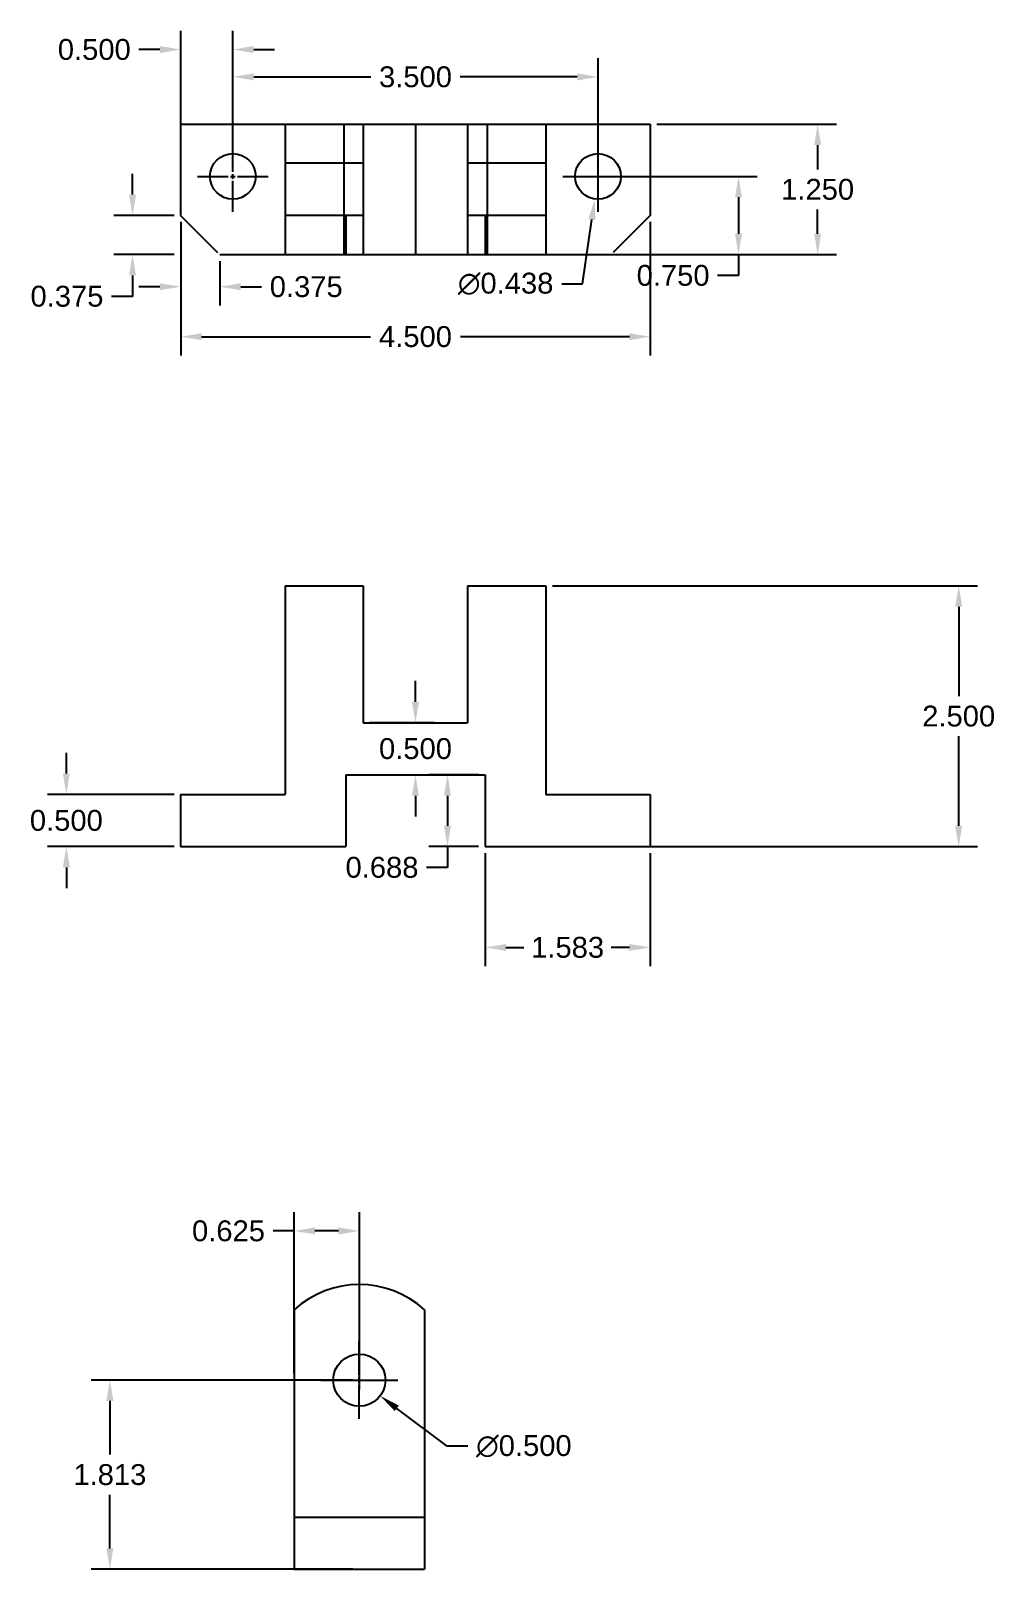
# Model space of a CAD drawing. Header units: metres. Extents: x 48.5 to 126.7, y 6.2 to 20.9.
# Drawn here: x 48.47 to 57.7, y 6.17 to 20.92 of the extents above.
import ezdxf

# ---------------------------------------------------------------- set-up
doc = ezdxf.new("R2010")
doc.units = ezdxf.units.M
doc.header["$MEASUREMENT"] = 0
for name, pattern in [('CENTER', [2, 1.25, -0.25, 0.25, -0.25]), ('CENTER2', [1.125, 0.75, -0.125, 0.125, -0.125]), ('DASHED', [0.75, 0.5, -0.25])]:
    doc.linetypes.add(name, pattern=pattern)
doc.layers.get('0').update_dxf_attribs({"linetype": 'DASHED'})
doc.layers.add('Layer1', color=7, linetype='DASHED')
doc.styles.get("Standard").update_dxf_attribs({"font": 'arial.ttf'})
doc.dimstyles.get("Standard").update_dxf_attribs({"dimtxt": 0.2, "dimasz": 0.2, "dimexe": 0.18, "dimexo": 0.0625, "dimgap": 0.09, "dimtad": 0, "dimtih": 1, "dimtoh": 1, "dimdec": 3, "dimzin": 0, "dimdsep": 46, "dimtxsty": 'Standard', "dimcen": 0.09, "dimadec": 0, "dimazin": 0, "dimtfac": 1, "dimtdec": 3, "dimtofl": 0, "dimtmove": 0, "dimatfit": 3, "dimfxl": 1, "dimtolj": 1, "dimtzin": 0, "dimarcsym": 0})

# ---------------------------------------------------------------- blocks, each defined once
blk = doc.blocks.new('*D3')
at = {"layer": 'Defpoints', "color": 0, "linetype": 'ByBlock', "transparency": 16777216}
for p in [(53.904, 19.519), (53.904, 18.769), (55.25, 18.769)]:
    blk.add_point(p, dxfattribs=at)
at = {"layer": 'Layer1', "color": 0, "linetype": 'ByBlock', "lineweight": -2, "transparency": 16777216}
for p, q in [((53.966, 19.519), (55.43, 19.519)), ((55.25, 19.319), (55.25, 18.969)), ((53.966, 18.769), (55.43, 18.769)), ((55.25, 18.769), (55.25, 18.569)), ((55.25, 18.569), (55.05, 18.569))]:
    blk.add_line(p, q, dxfattribs=at)
at = {"layer": 'Layer1', "color": 0, "linetype": 'ByBlock', "transparency": 16777216}
for points in [[(55.216, 19.319), (55.283, 19.319), (55.25, 19.519)], [(55.216, 18.969), (55.283, 18.969), (55.25, 18.769)]]:
    blk.add_solid(points, dxfattribs=at)
at = {"layer": 'Layer1', "color": 0, "linetype": 'ByBlock', "transparency": 16777216, "insert": (54.623, 18.569), "char_height": 0.2, "attachment_point": 5}
blk.add_mtext('\\A1;0.750', dxfattribs=at)
blk = doc.blocks.new('*U4')
at = {"layer": 'Layer1', "color": 0, "linetype": 'CENTER2', "transparency": 16777216}
for p, q in [((0, 0.0438), (0, 0.339)), ((-0.339, 0), (-0.0438, 0)), ((0.0438, 0), (0.339, 0)), ((0, -0.339), (0, -0.0438))]:
    blk.add_line(p, q, dxfattribs=at)
at = {"layer": 'Layer1', "color": 0, "linetype": 'Continuous', "transparency": 16777216}
for p, q in [((-0.0219, 0), (0.0219, 0)), ((0, -0.0219), (0, 0.0219))]:
    blk.add_line(p, q, dxfattribs=at)
blk = doc.blocks.new('*U5')
at = {"layer": 'Layer1', "color": 0, "linetype": 'CENTER2', "transparency": 16777216}
for p, q in [((0, 0.0438), (0, 0.339)), ((-0.339, 0), (-0.0438, 0)), ((0.0438, 0), (0.339, 0)), ((0, -0.339), (0, -0.0438))]:
    blk.add_line(p, q, dxfattribs=at)
at = {"layer": 'Layer1', "color": 0, "linetype": 'Continuous', "transparency": 16777216}
for p, q in [((-0.0219, 0), (0.0219, 0)), ((0, -0.0219), (0, 0.0219))]:
    blk.add_line(p, q, dxfattribs=at)
blk = doc.blocks.new('*D6')
at = {"layer": 'Defpoints', "color": 0, "linetype": 'ByBlock', "transparency": 16777216}
for p in [(54.404, 20.019), (54.404, 18.769), (56.008, 18.769)]:
    blk.add_point(p, dxfattribs=at)
at = {"layer": 'Layer1', "color": 0, "linetype": 'ByBlock', "lineweight": -2, "transparency": 16777216}
for p, q in [((54.466, 20.019), (56.188, 20.019)), ((56.008, 19.819), (56.008, 19.586)), ((56.008, 18.969), (56.008, 19.202)), ((54.466, 18.769), (56.188, 18.769))]:
    blk.add_line(p, q, dxfattribs=at)
at = {"layer": 'Layer1', "color": 0, "linetype": 'ByBlock', "transparency": 16777216}
for points in [[(55.975, 19.819), (56.042, 19.819), (56.008, 20.019)], [(55.975, 18.969), (56.042, 18.969), (56.008, 18.769)]]:
    blk.add_solid(points, dxfattribs=at)
at = {"layer": 'Layer1', "color": 0, "linetype": 'ByBlock', "transparency": 16777216, "insert": (56.008, 19.394), "char_height": 0.2, "attachment_point": 5}
blk.add_mtext('\\A1;1.250', dxfattribs=at)
blk = doc.blocks.new('*D7')
at = {"layer": 'Defpoints', "color": 0, "linetype": 'ByBlock', "transparency": 16777216}
for p in [(49.904, 19.144), (54.404, 19.144), (54.404, 17.982)]:
    blk.add_point(p, dxfattribs=at)
at = {"layer": 'Layer1', "color": 0, "linetype": 'ByBlock', "lineweight": -2, "transparency": 16777216}
for p, q in [((49.904, 19.082), (49.904, 17.802)), ((54.404, 19.082), (54.404, 17.802)), ((50.104, 17.982), (51.722, 17.982)), ((54.204, 17.982), (52.585, 17.982))]:
    blk.add_line(p, q, dxfattribs=at)
at = {"layer": 'Layer1', "color": 0, "linetype": 'ByBlock', "transparency": 16777216}
for points in [[(50.104, 18.015), (50.104, 17.949), (49.904, 17.982)], [(54.204, 18.015), (54.204, 17.949), (54.404, 17.982)]]:
    blk.add_solid(points, dxfattribs=at)
at = {"layer": 'Layer1', "color": 0, "linetype": 'ByBlock', "transparency": 16777216, "insert": (52.154, 17.982), "char_height": 0.2, "attachment_point": 5}
blk.add_mtext('\\A1;4.500', dxfattribs=at)
blk = doc.blocks.new('*D8')
at = {"layer": 'Defpoints', "color": 0, "linetype": 'ByBlock', "transparency": 16777216}
for p in [(53.904, 20.473), (50.404, 19.519), (53.904, 19.519)]:
    blk.add_point(p, dxfattribs=at)
at = {"layer": 'Layer1', "color": 0, "linetype": 'ByBlock', "lineweight": -2, "transparency": 16777216}
for p, q in [((50.404, 19.582), (50.404, 20.653)), ((53.904, 19.582), (53.904, 20.653)), ((50.604, 20.473), (51.727, 20.473)), ((53.704, 20.473), (52.581, 20.473))]:
    blk.add_line(p, q, dxfattribs=at)
at = {"layer": 'Layer1', "color": 0, "linetype": 'ByBlock', "transparency": 16777216}
for points in [[(50.604, 20.507), (50.604, 20.44), (50.404, 20.473)], [(53.704, 20.507), (53.704, 20.44), (53.904, 20.473)]]:
    blk.add_solid(points, dxfattribs=at)
at = {"layer": 'Layer1', "color": 0, "linetype": 'ByBlock', "transparency": 16777216, "insert": (52.154, 20.473), "char_height": 0.2, "attachment_point": 5}
blk.add_mtext('\\A1;3.500', dxfattribs=at)
blk = doc.blocks.new('*D9')
at = {"layer": 'Defpoints', "color": 0, "linetype": 'ByBlock', "transparency": 16777216}
for p in [(49.904, 20.735), (49.904, 19.519), (50.404, 19.519)]:
    blk.add_point(p, dxfattribs=at)
at = {"layer": 'Layer1', "color": 0, "linetype": 'ByBlock', "lineweight": -2, "transparency": 16777216}
for p, q in [((49.904, 19.582), (49.904, 20.915)), ((50.404, 19.582), (50.404, 20.915)), ((49.704, 20.735), (49.504, 20.735)), ((50.604, 20.735), (50.804, 20.735))]:
    blk.add_line(p, q, dxfattribs=at)
at = {"layer": 'Layer1', "color": 0, "linetype": 'ByBlock', "transparency": 16777216}
for points in [[(49.704, 20.769), (49.704, 20.702), (49.904, 20.735)], [(50.604, 20.769), (50.604, 20.702), (50.404, 20.735)]]:
    blk.add_solid(points, dxfattribs=at)
at = {"layer": 'Layer1', "color": 0, "linetype": 'ByBlock', "transparency": 16777216, "insert": (49.076, 20.735), "char_height": 0.2, "attachment_point": 5}
blk.add_mtext('\\A1;0.500', dxfattribs=at)
blk = doc.blocks.new('*D10')
at = {"layer": 'Defpoints', "color": 0, "linetype": 'ByBlock', "transparency": 16777216}
for p in [(49.904, 19.144), (49.442, 18.769), (49.904, 18.769)]:
    blk.add_point(p, dxfattribs=at)
at = {"layer": 'Layer1', "color": 0, "linetype": 'ByBlock', "lineweight": -2, "transparency": 16777216}
for p, q in [((49.442, 19.344), (49.442, 19.544)), ((49.841, 19.144), (49.262, 19.144)), ((49.841, 18.769), (49.262, 18.769)), ((49.442, 18.569), (49.442, 18.369)), ((49.442, 18.369), (49.242, 18.369))]:
    blk.add_line(p, q, dxfattribs=at)
at = {"layer": 'Layer1', "color": 0, "linetype": 'ByBlock', "transparency": 16777216}
for points in [[(49.409, 19.344), (49.476, 19.344), (49.442, 19.144)], [(49.409, 18.569), (49.476, 18.569), (49.442, 18.769)]]:
    blk.add_solid(points, dxfattribs=at)
at = {"layer": 'Layer1', "color": 0, "linetype": 'ByBlock', "transparency": 16777216, "insert": (48.814, 18.369), "char_height": 0.2, "attachment_point": 5}
blk.add_mtext('\\A1;0.375', dxfattribs=at)
blk = doc.blocks.new('*D11')
at = {"layer": 'Defpoints', "color": 0, "linetype": 'ByBlock', "transparency": 16777216}
for p in [(49.904, 18.769), (50.279, 18.769), (50.279, 18.461)]:
    blk.add_point(p, dxfattribs=at)
at = {"layer": 'Layer1', "color": 0, "linetype": 'ByBlock', "lineweight": -2, "transparency": 16777216}
for p, q in [((49.904, 18.707), (49.904, 18.281)), ((50.279, 18.707), (50.279, 18.281)), ((49.704, 18.461), (49.504, 18.461)), ((50.479, 18.461), (50.679, 18.461))]:
    blk.add_line(p, q, dxfattribs=at)
at = {"layer": 'Layer1', "color": 0, "linetype": 'ByBlock', "transparency": 16777216}
for points in [[(49.704, 18.495), (49.704, 18.428), (49.904, 18.461)], [(50.479, 18.495), (50.479, 18.428), (50.279, 18.461)]]:
    blk.add_solid(points, dxfattribs=at)
at = {"layer": 'Layer1', "color": 0, "linetype": 'ByBlock', "transparency": 16777216, "insert": (51.107, 18.461), "char_height": 0.2, "attachment_point": 5}
blk.add_mtext('\\A1;0.375', dxfattribs=at)
blk = doc.blocks.new('*D12')
at = {"layer": 'Defpoints', "color": 0, "linetype": 'ByBlock', "transparency": 16777216}
for p in [(53.935, 19.736), (53.872, 19.302)]:
    blk.add_point(p, dxfattribs=at)
at = {"layer": 'Layer1', "color": 0, "linetype": 'ByBlock', "lineweight": -2, "transparency": 16777216}
for p, q in [((53.814, 19.519), (53.994, 19.519)), ((53.904, 19.429), (53.904, 19.609)), ((53.755, 18.489), (53.844, 19.105)), ((53.555, 18.489), (53.755, 18.489))]:
    blk.add_line(p, q, dxfattribs=at)
at = {"layer": 'Layer1', "color": 0, "linetype": 'ByBlock', "transparency": 16777216}
blk.add_solid([(53.811, 19.109), (53.877, 19.1), (53.872, 19.302)], dxfattribs=at)
at = {"layer": 'Layer1', "color": 0, "linetype": 'ByBlock', "transparency": 16777216, "insert": (53.018, 18.489), "char_height": 0.2, "attachment_point": 5}
blk.add_mtext('\\A1;∅0.438', dxfattribs=at)
blk = doc.blocks.new('*D13')
at = {"layer": 'Defpoints', "color": 0, "linetype": 'ByBlock', "transparency": 16777216}
for p in [(49.904, 13.594), (48.808, 13.094), (49.904, 13.094)]:
    blk.add_point(p, dxfattribs=at)
at = {"layer": 'Layer1', "color": 0, "linetype": 'ByBlock', "lineweight": -2, "transparency": 16777216}
for p, q in [((48.808, 13.794), (48.808, 13.994)), ((49.841, 13.594), (48.628, 13.594)), ((49.841, 13.094), (48.628, 13.094)), ((48.808, 12.894), (48.808, 12.694))]:
    blk.add_line(p, q, dxfattribs=at)
at = {"layer": 'Layer1', "color": 0, "linetype": 'ByBlock', "transparency": 16777216}
for points in [[(48.775, 13.794), (48.841, 13.794), (48.808, 13.594)], [(48.775, 12.894), (48.841, 12.894), (48.808, 13.094)]]:
    blk.add_solid(points, dxfattribs=at)
at = {"layer": 'Layer1', "color": 0, "linetype": 'ByBlock', "transparency": 16777216, "insert": (48.808, 13.344), "char_height": 0.2, "attachment_point": 5}
blk.add_mtext('\\A1;0.500', dxfattribs=at)
blk = doc.blocks.new('*D14')
at = {"layer": 'Defpoints', "color": 0, "linetype": 'ByBlock', "transparency": 16777216}
for p in [(52.821, 13.094), (54.404, 13.094), (54.404, 12.127)]:
    blk.add_point(p, dxfattribs=at)
at = {"layer": 'Layer1', "color": 0, "linetype": 'ByBlock', "lineweight": -2, "transparency": 16777216}
for p, q in [((52.821, 13.031), (52.821, 11.947)), ((54.404, 13.031), (54.404, 11.947)), ((53.021, 12.127), (53.194, 12.127)), ((54.204, 12.127), (54.03, 12.127))]:
    blk.add_line(p, q, dxfattribs=at)
at = {"layer": 'Layer1', "color": 0, "linetype": 'ByBlock', "transparency": 16777216}
for points in [[(53.021, 12.16), (53.021, 12.094), (52.821, 12.127)], [(54.204, 12.16), (54.204, 12.094), (54.404, 12.127)]]:
    blk.add_solid(points, dxfattribs=at)
at = {"layer": 'Layer1', "color": 0, "linetype": 'ByBlock', "transparency": 16777216, "insert": (53.612, 12.127), "char_height": 0.2, "attachment_point": 5}
blk.add_mtext('\\A1;1.583', dxfattribs=at)
blk = doc.blocks.new('*D15')
at = {"layer": 'Defpoints', "color": 0, "linetype": 'ByBlock', "transparency": 16777216}
for p in [(53.404, 15.594), (53.404, 13.094), (57.36, 13.094)]:
    blk.add_point(p, dxfattribs=at)
at = {"layer": 'Layer1', "color": 0, "linetype": 'ByBlock', "lineweight": -2, "transparency": 16777216}
for p, q in [((53.466, 15.594), (57.54, 15.594)), ((57.36, 15.394), (57.36, 14.536)), ((57.36, 13.294), (57.36, 14.152)), ((53.466, 13.094), (57.54, 13.094))]:
    blk.add_line(p, q, dxfattribs=at)
at = {"layer": 'Layer1', "color": 0, "linetype": 'ByBlock', "transparency": 16777216}
for points in [[(57.326, 15.394), (57.393, 15.394), (57.36, 15.594)], [(57.326, 13.294), (57.393, 13.294), (57.36, 13.094)]]:
    blk.add_solid(points, dxfattribs=at)
at = {"layer": 'Layer1', "color": 0, "linetype": 'ByBlock', "transparency": 16777216, "insert": (57.36, 14.344), "char_height": 0.2, "attachment_point": 5}
blk.add_mtext('\\A1;2.500', dxfattribs=at)
blk = doc.blocks.new('*D16')
at = {"layer": 'Defpoints', "color": 0, "linetype": 'ByBlock', "transparency": 16777216}
for p in [(51.654, 14.282), (51.654, 13.782), (52.154, 13.782)]:
    blk.add_point(p, dxfattribs=at)
at = {"layer": 'Layer1', "color": 0, "linetype": 'ByBlock', "lineweight": -2, "transparency": 16777216}
for p, q in [((52.154, 14.482), (52.154, 14.682)), ((51.716, 14.282), (52.334, 14.282)), ((51.716, 13.782), (52.334, 13.782)), ((52.154, 13.582), (52.154, 13.382))]:
    blk.add_line(p, q, dxfattribs=at)
at = {"layer": 'Layer1', "color": 0, "linetype": 'ByBlock', "transparency": 16777216}
for points in [[(52.12, 14.482), (52.187, 14.482), (52.154, 14.282)], [(52.12, 13.582), (52.187, 13.582), (52.154, 13.782)]]:
    blk.add_solid(points, dxfattribs=at)
at = {"layer": 'Layer1', "color": 0, "linetype": 'ByBlock', "transparency": 16777216, "insert": (52.154, 14.032), "char_height": 0.2, "attachment_point": 5}
blk.add_mtext('\\A1;0.500', dxfattribs=at)
blk = doc.blocks.new('*D17')
at = {"layer": 'Defpoints', "color": 0, "linetype": 'ByBlock', "transparency": 16777216}
for p in [(52.821, 13.782), (52.461, 13.094), (52.821, 13.094)]:
    blk.add_point(p, dxfattribs=at)
at = {"layer": 'Layer1', "color": 0, "linetype": 'ByBlock', "lineweight": -2, "transparency": 16777216}
for p, q in [((52.758, 13.782), (52.281, 13.782)), ((52.461, 13.582), (52.461, 13.294)), ((52.758, 13.094), (52.281, 13.094)), ((52.461, 13.094), (52.461, 12.894)), ((52.461, 12.894), (52.261, 12.894))]:
    blk.add_line(p, q, dxfattribs=at)
at = {"layer": 'Layer1', "color": 0, "linetype": 'ByBlock', "transparency": 16777216}
for points in [[(52.427, 13.582), (52.494, 13.582), (52.461, 13.782)], [(52.427, 13.294), (52.494, 13.294), (52.461, 13.094)]]:
    blk.add_solid(points, dxfattribs=at)
at = {"layer": 'Layer1', "color": 0, "linetype": 'ByBlock', "transparency": 16777216, "insert": (51.833, 12.894), "char_height": 0.2, "attachment_point": 5}
blk.add_mtext('\\A1;0.688', dxfattribs=at)
blk = doc.blocks.new('*U18')
at = {"layer": 'Layer1', "color": 0, "linetype": 'CENTER2', "transparency": 16777216}
for p, q in [((0, 0.05), (0, 0.37)), ((-0.37, 0), (-0.05, 0)), ((0.05, 0), (0.37, 0)), ((0, -0.37), (0, -0.05))]:
    blk.add_line(p, q, dxfattribs=at)
at = {"layer": 'Layer1', "color": 0, "linetype": 'Continuous', "transparency": 16777216}
for p, q in [((-0.025, 0), (0.025, 0)), ((0, -0.025), (0, 0.025))]:
    blk.add_line(p, q, dxfattribs=at)
blk = doc.blocks.new('*D24')
at = {"layer": 'Defpoints', "color": 0, "linetype": 'ByBlock', "transparency": 16777216}
for p in [(50.991, 9.409), (50.991, 7.979), (51.616, 7.979)]:
    blk.add_point(p, dxfattribs=at)
at = {"layer": 'Layer1', "color": 0, "linetype": 'ByBlock', "lineweight": -2, "transparency": 16777216}
for p, q in [((50.991, 8.041), (50.991, 9.589)), ((51.616, 8.041), (51.616, 9.589)), ((50.991, 9.409), (50.791, 9.409)), ((51.416, 9.409), (51.191, 9.409))]:
    blk.add_line(p, q, dxfattribs=at)
at = {"layer": 'Layer1', "color": 0, "linetype": 'ByBlock', "transparency": 16777216}
for points in [[(51.191, 9.443), (51.191, 9.376), (50.991, 9.409)], [(51.416, 9.443), (51.416, 9.376), (51.616, 9.409)]]:
    blk.add_solid(points, dxfattribs=at)
at = {"layer": 'Layer1', "color": 0, "linetype": 'ByBlock', "transparency": 16777216, "insert": (50.362, 9.409), "char_height": 0.2, "attachment_point": 5}
blk.add_mtext('\\A1;0.625', dxfattribs=at)
blk = doc.blocks.new('*D25')
at = {"layer": 'Defpoints', "color": 0, "linetype": 'ByBlock', "transparency": 16777216}
for p in [(51.616, 7.979), (49.225, 6.166), (51.616, 6.166)]:
    blk.add_point(p, dxfattribs=at)
at = {"layer": 'Layer1', "color": 0, "linetype": 'ByBlock', "lineweight": -2, "transparency": 16777216}
for p, q in [((51.553, 7.979), (49.045, 7.979)), ((49.225, 7.779), (49.225, 7.265)), ((49.225, 6.366), (49.225, 6.88)), ((51.553, 6.166), (49.045, 6.166))]:
    blk.add_line(p, q, dxfattribs=at)
at = {"layer": 'Layer1', "color": 0, "linetype": 'ByBlock', "transparency": 16777216}
for points in [[(49.192, 7.779), (49.259, 7.779), (49.225, 7.979)], [(49.192, 6.366), (49.259, 6.366), (49.225, 6.166)]]:
    blk.add_solid(points, dxfattribs=at)
at = {"layer": 'Layer1', "color": 0, "linetype": 'ByBlock', "transparency": 16777216, "insert": (49.225, 7.072), "char_height": 0.2, "attachment_point": 5}
blk.add_mtext('\\A1;1.813', dxfattribs=at)
blk = doc.blocks.new('*D26')
at = {"layer": 'Defpoints', "color": 0, "linetype": 'ByBlock', "transparency": 16777216}
for p in [(51.416, 8.129), (51.815, 7.828)]:
    blk.add_point(p, dxfattribs=at)
at = {"layer": 'Layer1', "color": 0, "linetype": 'ByBlock', "lineweight": -2, "transparency": 16777216}
for p, q in [((51.526, 7.979), (51.706, 7.979)), ((51.616, 7.889), (51.616, 8.069)), ((52.457, 7.345), (51.975, 7.708)), ((52.657, 7.345), (52.457, 7.345))]:
    blk.add_line(p, q, dxfattribs=at)
at = {"layer": 'Layer1', "color": 0, "linetype": 'ByBlock', "transparency": 16777216}
blk.add_solid([(51.995, 7.735), (51.955, 7.682), (51.815, 7.828)], dxfattribs=at)
at = {"layer": 'Layer1', "color": 0, "linetype": 'ByBlock', "transparency": 16777216, "insert": (53.193, 7.345), "char_height": 0.2, "attachment_point": 5}
blk.add_mtext('\\A1;∅0.500', dxfattribs=at)

msp = doc.modelspace()

# ---------------------------------------------------------------- linework, layer by layer
at = {"linetype": 'ByBlock'}
for p, q in [((49.9036, 20.0192), (49.9036, 19.1442)), ((49.9036, 20.0192), (54.4036, 20.0192)), ((50.9036, 20.0192), (50.9036, 18.7692)), ((52.6536, 20.0192), (52.6536, 18.7692)), ((54.4036, 20.0192), (54.4036, 19.1442)), ((50.2786, 18.7692), (54.0286, 18.7692))]:
    msp.add_line(p, q, dxfattribs=at)
at = {"linetype": 'CENTER'}
msp.add_line((53.4036, 20.0192), (53.4036, 18.7692), dxfattribs=at)
for p, q in [((49.9036, 19.1442), (50.2786, 18.7692)), ((54.4036, 19.1442), (54.0286, 18.7692))]:
    msp.add_line(p, q)
at = {"linetype": 'ByBlock'}
for centre in [(50.4036, 19.5192), (53.9036, 19.5192)]:
    msp.add_circle(centre, 0.219, dxfattribs=at)
at = {"layer": 'Layer1', "linetype": 'ByBlock'}
for p, q in [((51.4666, 20.0192), (51.4666, 18.7692)), ((51.6536, 20.0192), (51.6536, 18.7692)), ((52.1536, 20.0192), (52.1536, 18.7692)), ((52.8406, 20.0192), (52.8406, 18.7692)), ((50.9036, 19.6476), (51.6536, 19.6476)), ((52.6536, 19.6476), (53.4036, 19.6476)), ((50.9036, 19.1476), (51.6536, 19.1476)), ((51.4866, 19.1442), (51.4866, 18.7692)), ((52.6536, 19.1476), (53.4036, 19.1476)), ((52.8206, 19.1442), (52.8206, 18.7692)), ((50.9036, 15.5937), (50.9036, 13.5937)), ((50.9036, 15.5937), (51.6536, 15.5937)), ((51.6536, 15.5937), (51.6536, 14.2817)), ((52.6536, 15.5937), (52.6536, 14.2817)), ((52.6536, 15.5937), (53.4036, 15.5937)), ((53.4036, 15.5937), (53.4036, 13.5937)), ((51.6536, 14.2817), (52.6536, 14.2817)), ((51.4866, 13.7817), (52.8206, 13.7817)), ((51.4866, 13.7817), (51.4866, 13.0937)), ((52.8206, 13.7817), (52.8206, 13.0937)), ((49.9036, 13.5937), (49.9036, 13.0937)), ((49.9036, 13.5937), (50.9036, 13.5937)), ((53.4036, 13.5937), (54.4036, 13.5937)), ((54.4036, 13.5937), (54.4036, 13.0937)), ((49.9036, 13.0937), (51.4866, 13.0937)), ((52.8206, 13.0937), (54.4036, 13.0937)), ((50.9906, 8.6533), (50.9906, 6.1659)), ((52.2406, 8.6533), (52.2406, 6.1659)), ((50.9906, 6.6659), (52.2406, 6.6659)), ((50.9906, 6.1659), (52.2406, 6.1659))]:
    msp.add_line(p, q, dxfattribs=at)
msp.add_circle((51.6156, 7.9789), 0.25, dxfattribs=at)
msp.add_arc((51.6156, 7.9658), 0.9291, 47.72631, 132.27369, dxfattribs=at)

# ---------------------------------------------------------------- block references
at = {"layer": 'Layer1', "linetype": 'CENTER2'}
for name, p in [('*U4', (50.4036, 19.5192)), ('*U5', (53.9036, 19.5192)), ('*U18', (51.6156, 7.9789))]:
    msp.add_blockref(name, p, dxfattribs=at)

# ---------------------------------------------------------------- dimensions: what is measured, and where the dimension line sits
at = {"layer": 'Layer1', "linetype": 'ByBlock'}
for base, p1, p2, picture, middle in [((49.9036, 20.7352), (50.4036, 19.5192), (49.9036, 19.5192), '*D9', (49.0765, 20.7352)), ((53.9036, 20.4733), (50.4036, 19.5192), (53.9036, 19.5192), '*D8', (52.1536, 20.4733)), ((54.4036, 17.982), (49.9036, 19.1442), (54.4036, 19.1442), '*D7', (52.1536, 17.982)), ((50.2786, 18.4613), (49.9036, 18.7692), (50.2786, 18.7692), '*D11', (51.1068, 18.4613)), ((54.4036, 12.1268), (52.8206, 13.0937), (54.4036, 13.0937), '*D14', (53.6121, 12.1268)), ((50.9906, 9.4094), (51.6156, 7.9789), (50.9906, 7.9789), '*D24', (50.3624, 9.4094))]:
    dim = msp.add_linear_dim(base=base, p1=p1, p2=p2, dimstyle='Standard', dxfattribs=at)
    dim.commit()
    dim.dimension.update_dxf_attribs({"geometry": picture, "text_midpoint": middle})
for base, p1, p2, picture, middle in [((56.0085, 18.7692), (54.4036, 20.0192), (54.4036, 18.7692), '*D6', (56.0085, 19.3942)), ((49.4422, 18.7692), (49.9036, 19.1442), (49.9036, 18.7692), '*D10', (48.814, 18.3692)), ((55.2498, 18.7692), (53.9036, 19.5192), (53.9036, 18.7692), '*D3', (54.6227, 18.5692)), ((57.3596, 13.0937), (53.4036, 15.5937), (53.4036, 13.0937), '*D15', (57.3596, 14.3437)), ((52.1536, 13.7817), (51.6536, 14.2817), (51.6536, 13.7817), '*D16', (52.1536, 14.0317)), ((48.808, 13.0937), (49.9036, 13.5937), (49.9036, 13.0937), '*D13', (48.808, 13.3437)), ((52.4607, 13.0937), (52.8206, 13.7817), (52.8206, 13.0937), '*D17', (51.833, 12.8937)), ((49.2253, 6.1659), (51.6156, 7.9789), (51.6156, 6.1659), '*D25', (49.2253, 7.0724))]:
    dim = msp.add_linear_dim(base=base, p1=p1, p2=p2, angle=90, dimstyle='Standard', dxfattribs=at)
    dim.commit()
    dim.dimension.update_dxf_attribs({"geometry": picture, "text_midpoint": middle})
for p1, p2, picture, middle in [((53.9349, 19.736), (53.8723, 19.3025), '*D12', (53.0182, 18.4891)), ((51.4159, 8.1293), (51.8153, 7.8285), '*D26', (53.1933, 7.3447))]:
    dim = msp.add_diameter_dim_2p(p1=p1, p2=p2, dimstyle='Standard', dxfattribs=at)
    dim.commit()
    dim.dimension.update_dxf_attribs({"geometry": picture, "text_midpoint": middle, "dimtype": 163})

doc.saveas('drawing.dxf')
